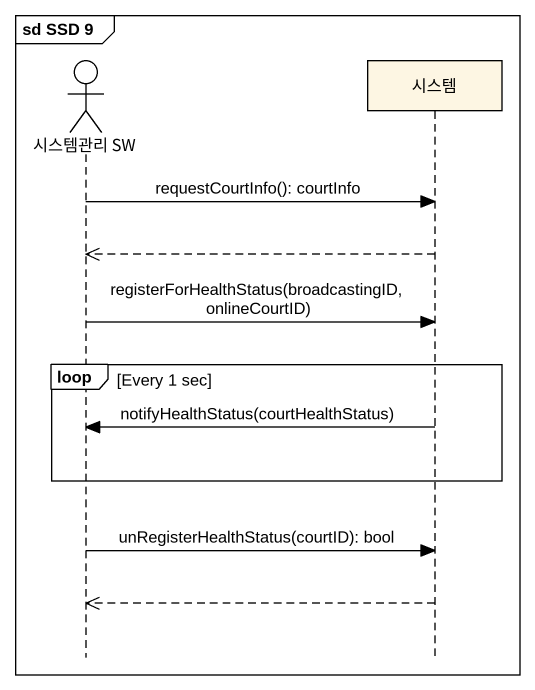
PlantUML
@startuml
mainframe sd SSD 9
hide footbox
actor "시스템관리 SW" as 시스템관리_SW
participant 시스템

시스템관리_SW -> 시스템 : requestCourtInfo(): courtInfo
시스템 -->> 시스템관리_SW
시스템관리_SW -> 시스템 : registerForHealthStatus(broadcastingID, onlineCourtID)
loop Every 1 sec
  시스템 -> 시스템관리_SW : notifyHealthStatus(courtHealthStatus)
end
시스템관리_SW -> 시스템 : unRegisterHealthStatus(courtID): bool
시스템 -->> 시스템관리_SW
@enduml
